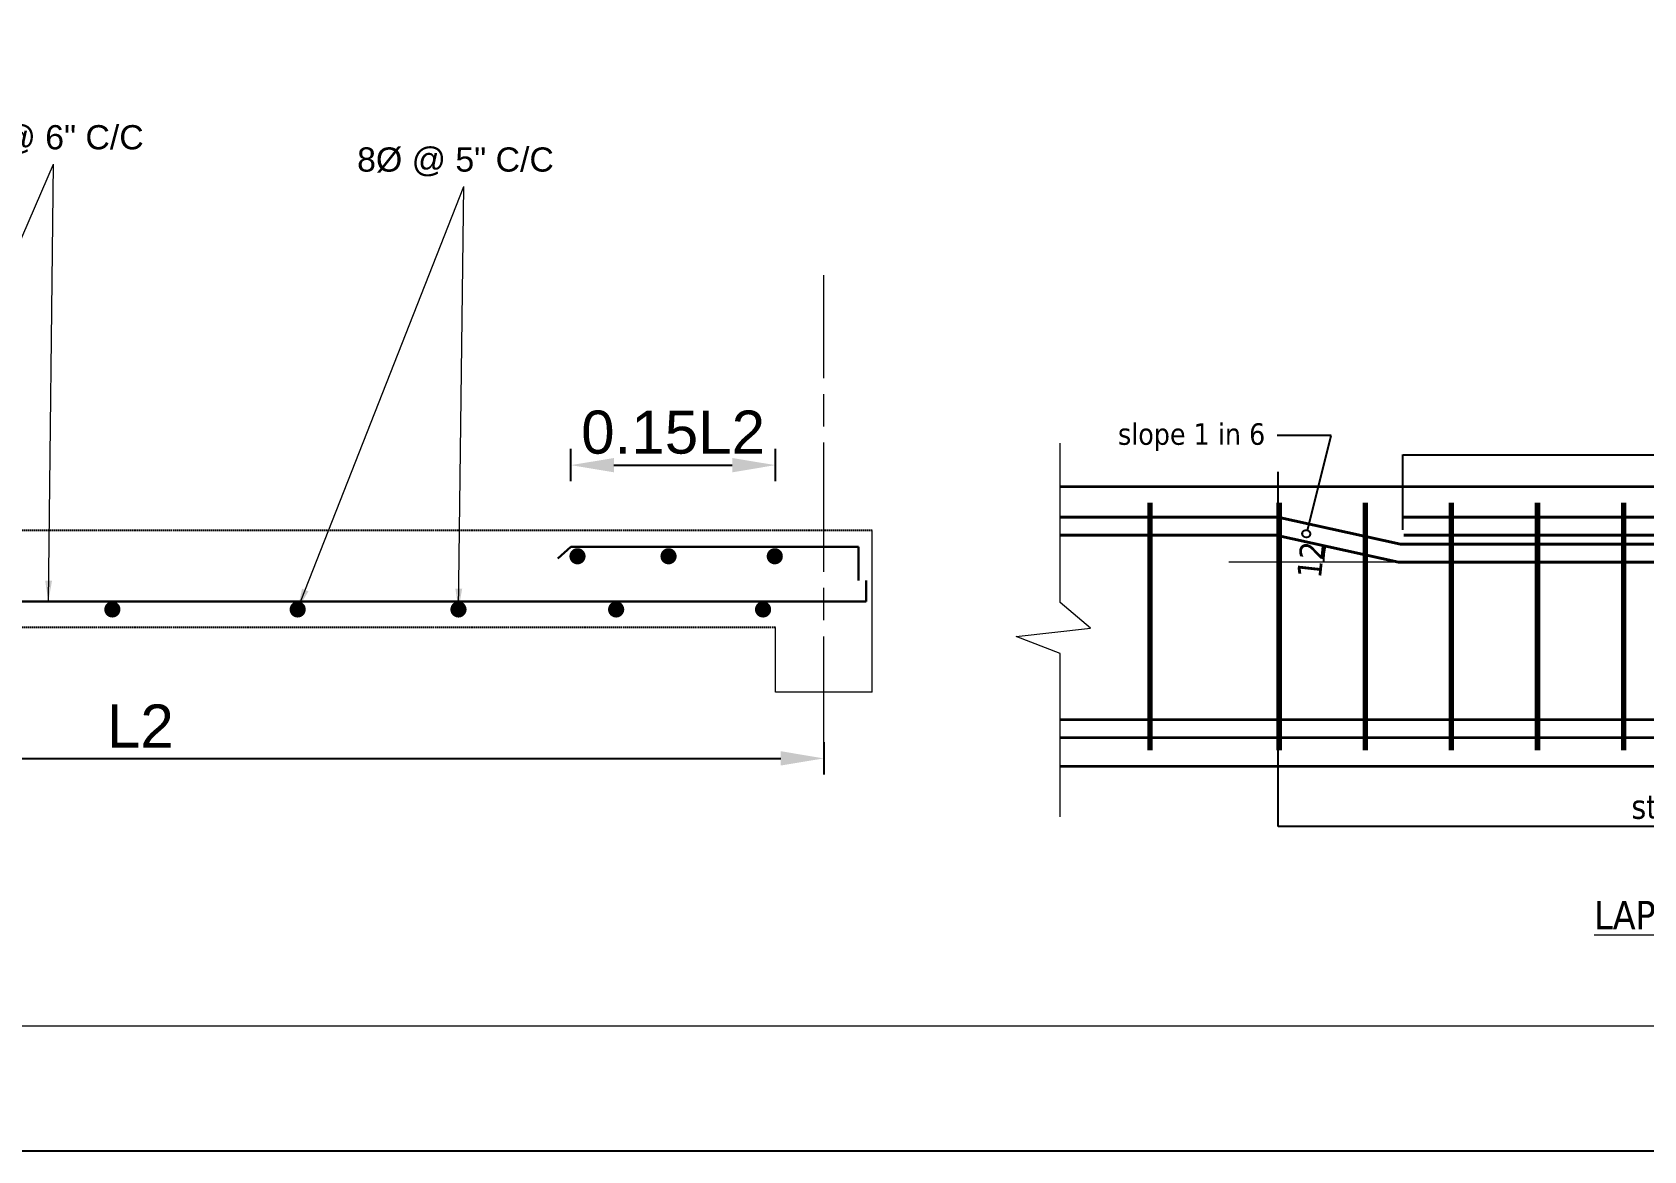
# Model space of a CAD drawing. Header units: inches. Extents: x 10143 to 20474, y -150 to 2442.
# Drawn here: x 14311 to 14910, y -150 to 265 of the extents above; entities that cross this region are included whole.
import ezdxf

# ---------------------------------------------------------------- set-up
doc = ezdxf.new("R2010")
doc.units = ezdxf.units.IN
doc.header["$LTSCALE"] = 0.5
doc.header["$MEASUREMENT"] = 0
doc.header["$PDMODE"] = 66
doc.linetypes.add('ACAD_ISO08W100', pattern=[36, 24, -3, 6, -3])
doc.linetypes.add('HIDDEN', pattern=[0.375, 0.25, -0.125])
doc.layers.add('Beam', color=151, linetype='HIDDEN')
doc.layers.add('DIMENSION', color=5, linetype='Continuous')
for name, color, linetype, lineweight in [('D-DIM', 50, 'Continuous', 18), ('DIM', 180, 'Continuous', 5), ('DIMSTR', 5, 'Continuous', 13), ('ELE LIGHT', 7, 'Continuous', 18), ('ELE1', 3, 'Continuous', 9), ('hatch', 9, 'Continuous', 0), ('Rcc bar', 53, 'Continuous', 35), ('RCC LINE', 200, 'Continuous', 18), ('STIRRUPS', 14, 'Continuous', 18), ('sxdcf', 8, 'ACAD_ISO08W100', 20), ('TEX', 210, 'Continuous', 25), ('TEXT', 220, 'Continuous', 9), ('TRENCH', 1, 'Continuous', 35), ('wall', 20, 'Continuous', 40)]:
    doc.layers.add(name, color=color, linetype=linetype, lineweight=lineweight)
doc.styles.get("Standard").update_dxf_attribs({"font": 'arial.ttf'})
doc.styles.add('TAHOMA', font='tahoma.ttf', dxfattribs={"height": 9})
doc.dimstyles.new('ARROW', dxfattribs={"dimscale": 96, "dimtxt": 9, "dimasz": 0.125, "dimexe": 0.078125, "dimexo": 0.09375, "dimgap": 0.03125, "dimtad": 1, "dimdec": 0, "dimzin": 3, "dimdsep": 46, "dimlunit": 4, "dimtxsty": 'TAHOMA', "dimcen": 0.09375, "dimclrd": 256, "dimclre": 256, "dimclrt": 256, "dimadec": 0, "dimazin": 0, "dimtfac": 1, "dimtdec": 0, "dimtmove": 0, "dimatfit": 3, "dimfxl": 1, "dimfrac": 2, "dimtolj": 1, "dimtzin": 0, "dimarcsym": 0})
doc.dimstyles.new('Copy of Niranjan', dxfattribs={"dimtxt": 4, "dimasz": 4, "dimexe": 1.5, "dimexo": 0, "dimgap": 1, "dimtad": 1, "dimdec": 0, "dimzin": 0, "dimdsep": 46, "dimlunit": 3, "dimtxsty": 'Standard', "dimcen": 0.09, "dimclrd": 7, "dimclre": 256, "dimclrt": 7, "dimadec": 0, "dimazin": 0, "dimtfac": 0.333333, "dimtdec": 0, "dimtmove": 1, "dimatfit": 1, "dimfxl": 1.5, "dimfxlon": 1, "dimtolj": 1, "dimtzin": 0, "dimlwd": -1, "dimlwe": -1, "dimarcsym": 0})
doc.dimstyles.new('dim stirrups', dxfattribs={"dimscale": 0.04, "dimtxt": 60, "dimasz": 48.5, "dimexe": 19.6875, "dimexo": 0, "dimgap": 18.3125, "dimtad": 1, "dimdec": 0, "dimzin": 0, "dimdsep": 46, "dimlunit": 3, "dimtxsty": 'Standard', "dimcen": 0.15, "dimdle": 0.15, "dimclrd": 256, "dimclrt": 1, "dimazin": 1, "dimtfac": 1, "dimtdec": 0, "dimtofl": 0, "dimtmove": 1, "dimatfit": 2, "dimfxl": 19.6875, "dimfxlon": 1, "dimtolj": 1, "dimtzin": 0, "dimlwd": -1, "dimlwe": -1, "dimarcsym": 0})

# ---------------------------------------------------------------- blocks, each defined once
blk = doc.blocks.new('*D787')
at = {"layer": 'Defpoints', "color": 0, "transparency": 16777216}
for p in [(17240.08, -10729.23), (17221.08, -10736.8), (17240.08, -10744.3)]:
    blk.add_point(p, dxfattribs=at)
at = {"layer": 'DIMENSION', "transparency": 16777216}
for p, q in [((17221.08, -10730.73), (17221.08, -10727.73)), ((17240.08, -10730.73), (17240.08, -10727.73))]:
    blk.add_line(p, q, dxfattribs=at)
at = {"layer": 'DIMENSION', "color": 7, "transparency": 16777216}
blk.add_line((17225.08, -10729.23), (17236.08, -10729.23), dxfattribs=at)
for points in [[(17225.08, -10728.57), (17225.08, -10729.9), (17221.08, -10729.23)], [(17236.08, -10728.57), (17236.08, -10729.9), (17240.08, -10729.23)]]:
    blk.add_solid(points, dxfattribs=at)
at = {"layer": 'DIMENSION', "color": 7, "transparency": 16777216, "insert": (17230.58, -10726.19), "char_height": 4, "attachment_point": 5}
blk.add_mtext('\\A1;0.15L2', dxfattribs=at)
blk = doc.blocks.new('*D783')
at = {"layer": 'Defpoints', "color": 0, "transparency": 16777216}
for p in [(17117.58, -10740.48), (17244.58, -10740.48), (17244.58, -10756.48)]:
    blk.add_point(p, dxfattribs=at)
at = {"layer": 'DIMENSION', "transparency": 16777216}
for p, q in [((17117.58, -10754.98), (17117.58, -10757.98)), ((17244.58, -10754.98), (17244.58, -10757.98))]:
    blk.add_line(p, q, dxfattribs=at)
at = {"layer": 'DIMENSION', "color": 7, "transparency": 16777216}
blk.add_line((17121.58, -10756.48), (17240.58, -10756.48), dxfattribs=at)
for points in [[(17121.58, -10755.81), (17121.58, -10757.14), (17117.58, -10756.48)], [(17240.58, -10755.81), (17240.58, -10757.14), (17244.58, -10756.48)]]:
    blk.add_solid(points, dxfattribs=at)
at = {"layer": 'DIMENSION', "color": 7, "transparency": 16777216, "insert": (17181.08, -10753.47), "char_height": 4, "attachment_point": 5}
blk.add_mtext('\\A1;L2', dxfattribs=at)
blk = doc.blocks.new('*D887')
at = {"layer": 'Defpoints', "color": 0, "lineweight": -3, "transparency": 16777216}
for p in [(80027.01, 75647.75), (79723.01, 75619.68), (80027.01, 75612.6)]:
    blk.add_point(p, dxfattribs=at)
at = {"layer": 'DIM', "color": 0, "lineweight": -2, "transparency": 16777216}
for p, q in [((79723.01, 75619.93), (79723.01, 75647.83)), ((79723.14, 75647.75), (80026.89, 75647.75)), ((80027.01, 75612.85), (80027.01, 75647.83))]:
    blk.add_line(p, q, dxfattribs=at)
at = {"layer": 'DIM', "color": 0, "lineweight": -3, "transparency": 16777216}
for points in [[(79723.14, 75647.77), (79723.14, 75647.73), (79723.01, 75647.75)], [(80026.89, 75647.77), (80026.89, 75647.73), (80027.01, 75647.75)]]:
    blk.add_solid(points, dxfattribs=at)
at = {"layer": 'DIM', "color": 7, "transparency": 16777216, "insert": (79875.01, 75653.73), "char_height": 9, "attachment_point": 5, "style": 'TAHOMA'}
blk.add_mtext("\\A1;60 %%C(3.15')", dxfattribs=at)
blk = doc.blocks.new('*D888')
at = {"layer": 'Defpoints', "color": 0, "lineweight": -3, "transparency": 16777216}
for p in [(79676.49, 75641.62), (80027.32, 75631.58), (80027.32, 75509.7)]:
    blk.add_point(p, dxfattribs=at)
at = {"layer": 'DIM', "color": 0, "lineweight": -2, "transparency": 16777216}
for p, q in [((79676.49, 75641.37), (79676.49, 75509.63)), ((80027.32, 75631.33), (80027.32, 75509.63)), ((79676.61, 75509.7), (80027.2, 75509.7))]:
    blk.add_line(p, q, dxfattribs=at)
at = {"layer": 'DIM', "color": 0, "lineweight": -3, "transparency": 16777216}
for points in [[(79676.61, 75509.73), (79676.61, 75509.68), (79676.49, 75509.7)], [(80027.2, 75509.73), (80027.2, 75509.68), (80027.32, 75509.7)]]:
    blk.add_solid(points, dxfattribs=at)
at = {"layer": 'DIM', "color": 7, "transparency": 16777216, "insert": (79851.9, 75515.68), "char_height": 9, "attachment_point": 5, "style": 'TAHOMA'}
blk.add_mtext('\\A1;stirrups @ 4" c/c', dxfattribs=at)
blk = doc.blocks.new('*D889')
at = {"layer": 'Defpoints', "color": 0, "linetype": 'Continuous', "lineweight": -3, "ltscale": 0.5, "transparency": 16777216}
for p in [(79675.76, 75617.92), (79693.78, 75611.89), (79658.34, 75607.88), (79721.3, 75607.88), (79721.3, 75607.88)]:
    blk.add_point(p, dxfattribs=at)
at = {"layer": 'DIM', "color": 0, "linetype": 'Continuous', "lineweight": -2, "ltscale": 0.5, "transparency": 16777216}
blk.add_arc((79721.3, 75607.88), 27.81, 167.82725, 179.74249, dxfattribs=at)
at = {"layer": 'DIM', "color": 0, "linetype": 'Continuous', "lineweight": -3, "ltscale": 0.5, "transparency": 16777216}
for points in [[(79694.09, 75613.75), (79694.13, 75613.74), (79694.14, 75613.86)], [(79693.51, 75608), (79693.47, 75608), (79693.49, 75607.88)]]:
    blk.add_solid(points, dxfattribs=at)
at = {"layer": 'DIM', "color": 7, "linetype": 'Continuous', "ltscale": 0.5, "transparency": 16777216, "insert": (79689.05, 75611.39), "char_height": 9, "attachment_point": 5, "rotation": 83.78487, "style": 'TAHOMA'}
blk.add_mtext('\\A1;12°', dxfattribs=at)
blk = doc.blocks.new('dx')
at = {"layer": 'Beam'}
for p, q in [((19792.45, -9820.86), (19567.84, -9820.86)), ((19783.45, -9829.86), (19665.45, -9829.86))]:
    blk.add_line(p, q, dxfattribs=at)
at = {"layer": 'ELE LIGHT', "lineweight": 30, "ltscale": 0.05}
for p, q in [((19764.45, -9822.36), (19763.24, -9823.47)), ((19791.16, -9822.36), (19764.45, -9822.36)), ((19791.16, -9822.36), (19791.16, -9825.51)), ((19791.88, -9825.51), (19791.88, -9827.46)), ((19791.88, -9827.46), (19670.4, -9827.46)), ((19769, -9828.32), (19768.97, -9828.36))]:
    blk.add_line(p, q, dxfattribs=at)
at = {"layer": 'Rcc bar', "ltscale": 0.009, "const_width": 0.75}
for points in [[(19764.69, -9823.25, 1), (19765.44, -9823.25, 1)], [(19773.15, -9823.25, 1), (19773.9, -9823.25, 1)], [(19783.02, -9823.25, 1), (19783.77, -9823.25, 1)], [(19721.47, -9828.19, 1), (19722.22, -9828.19, 1)], [(19738.69, -9828.19, 1), (19739.44, -9828.19, 1)], [(19753.63, -9828.19, 1), (19754.38, -9828.19, 1)], [(19768.28, -9828.19, 1), (19769.03, -9828.19, 1)], [(19781.93, -9828.19, 1), (19782.68, -9828.19, 1)]]:
    blk.add_lwpolyline(points, format="xyb", close=True, dxfattribs=at)
at = {"layer": 'RCC LINE', "ltscale": 0.25}
for p, q in [((19792.45, -9835.86), (19792.45, -9820.86)), ((19783.45, -9835.86), (19783.45, -9829.86)), ((19792.45, -9835.86), (19783.45, -9835.86))]:
    blk.add_line(p, q, dxfattribs=at)
at = {"layer": 'sxdcf'}
blk.add_line((19787.95, -9842.69), (19787.95, -9797.14), dxfattribs=at)
at = {"layer": 'TEX'}
for s, p in [('8Ø @ 6" C/C ', (19706.48, -9785.44)), ('8Ø @ 5" C/C ', (19744.59, -9787.51))]:
    blk.add_text(s, height=2.25, dxfattribs=at).set_placement(p)
at = {"layer": 'DIMENSION'}
for base, p1, p2, text, picture, middle in [((19783.45, -9814.79), (19764.45, -9822.36), (19783.45, -9829.86), '0.15L2', '*D787', (19773.95, -9811.75)), ((19787.95, -9842.03), (19660.95, -9826.03), (19787.95, -9826.03), 'L2', '*D783', (19724.45, -9839.02))]:
    dim = blk.add_linear_dim(base=base, p1=p1, p2=p2, text=text, dimstyle='Copy of Niranjan', dxfattribs=at)
    dim.commit()
    dim.dimension.update_dxf_attribs({"geometry": picture, "text_midpoint": middle, "insert": (2543.37, 914.45)})
at = {"layer": 'DIMSTR'}
for points in [[(19700.95, -9822.36), (19716.38, -9786.83)], [(19715.9, -9827.46), (19716.38, -9786.83)], [(19739.06, -9828.19), (19754.49, -9788.9)], [(19754.01, -9828.19), (19754.49, -9788.9)]]:
    blk.add_leader(points, dimstyle='dim stirrups', override={"dimtad": 0, "dimfxl": 1.5}, dxfattribs=at)
blk = doc.blocks.new('DTGV')
at = {"layer": 'DIM', "linetype": 'Continuous', "ltscale": 0.5}
blk.add_line((79721.3, 75607.88), (79658.34, 75607.88), dxfattribs=at)
at = {"layer": 'hatch'}
blk.add_lwpolyline([(79595.63, 75513.17), (79595.63, 75573.91), (79579.28, 75580.22), (79606.91, 75583.38), (79595.63, 75592.85), (79595.63, 75652.02)], dxfattribs=at)
at = {"layer": 'STIRRUPS', "const_width": 2}
for points in [[(79629, 75630.02), (79629, 75537.93)], [(79677, 75630.02), (79677, 75537.93)], [(79709, 75630.02), (79709, 75537.93)], [(79741, 75630.02), (79741, 75537.93)], [(79773, 75630.02), (79773, 75537.93)], [(79805, 75630.02), (79805, 75537.93)]]:
    blk.add_lwpolyline(points, dxfattribs=at)
at = {"layer": 'TRENCH'}
for p, q in [((79595.63, 75636.02), (80190.04, 75636.02)), ((79595.63, 75532.02), (80190.04, 75532.02))]:
    blk.add_line(p, q, dxfattribs=at)
at = {"layer": 'wall', "color": 3}
for points in [[(80027.32, 75614.59), (79722.03, 75614.59), (79676.49, 75624.63), (79595.63, 75624.63)], [(79723.32, 75624.63), (80190.04, 75624.63)], [(80027.32, 75607.88), (79721.3, 75607.88), (79675.76, 75617.92), (79595.63, 75617.92)], [(79723.32, 75617.92), (80190.04, 75617.92)], [(79595.63, 75549.27), (80190.04, 75549.46)], [(79595.63, 75542.55), (80190.04, 75542.74)]]:
    blk.add_lwpolyline(points, dxfattribs=at)
at = {"layer": 'TEXT', "style": 'TAHOMA'}
for s, height, p in [('slope 1 in 6', 8, (79617.09, 75651.48)), ('%%ULAPPING DETAIL AT  Y', 10.5, (79794.08, 75471.45))]:
    blk.add_text(s, height=height, dxfattribs=at).set_placement(p)
at = {"layer": 'DIM'}
for base, p1, p2, text, picture, middle in [((80027.01, 75647.75), (79723.01, 75619.68), (80027.01, 75612.6), "60 %%C(3.15')", '*D887', (79875.01, 75653.73)), ((80027.32, 75509.7), (79676.49, 75641.62), (80027.32, 75631.58), 'stirrups @ 4" c/c', '*D888', (79851.9, 75515.68))]:
    dim = blk.add_linear_dim(base=base, p1=p1, p2=p2, text=text, dimstyle='ARROW', override={"dimscale": 1}, dxfattribs=at)
    dim.commit()
    dim.dimension.update_dxf_attribs({"geometry": picture, "text_midpoint": middle})
at = {"layer": 'DIM', "linetype": 'Continuous', "ltscale": 0.5}
dim = blk.add_angular_dim_2l(base=(79693.78, 75611.89), line1=((79721.3, 75607.88), (79658.34, 75607.88)), line2=((79721.3, 75607.88), (79675.76, 75617.92)), dimstyle='ARROW', override={"dimscale": 1}, dxfattribs=at)
dim.commit()
dim.dimension.update_dxf_attribs({"geometry": '*D889', "text_midpoint": (79689.05, 75611.39)})
at = {"layer": 'DIM'}
blk.add_leader([(79687.51, 75619.61), (79696.35, 75654.9), (79676.22, 75654.9)], dimstyle='ARROW', override={"dimscale": 1, "dimgap": 0.03125, "dimtad": 0}, dxfattribs=at)

msp = doc.modelspace()

# ---------------------------------------------------------------- linework, layer by layer
at = {"layer": 'Defpoints'}
msp.add_lwpolyline([(16809.18, 2097.54), (13631.58, 2097.54), (13631.58, -150.43), (16809.18, -150.43)], close=True, dxfattribs=at)
at = {"layer": 'ELE1'}
msp.add_lwpolyline([(13677.89, 2051.22), (16762.86, 2051.22), (16762.86, -104.11), (13677.89, -104.11)], close=True, dxfattribs=at)

# ---------------------------------------------------------------- block references
at = {"color": 0, "lineweight": -3}
msp.add_blockref('DTGV', (-64902.26, -75539.53), dxfattribs=at)
at = {"layer": 'D-DIM', "xscale": 4, "yscale": 4, "zscale": 4}
msp.add_blockref('dx', (-64546.31, 39363.51), dxfattribs=at)

doc.saveas('drawing.dxf')
